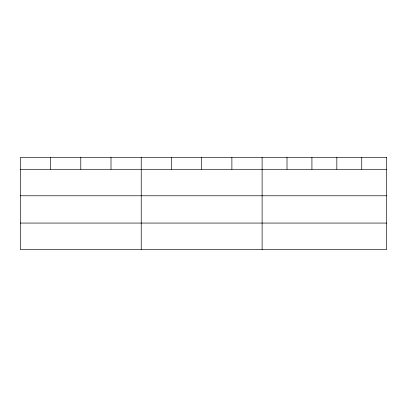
<?xml version="1.0" encoding="UTF-8"?>
<svg xmlns="http://www.w3.org/2000/svg" width="407" height="407" viewBox="0 0 407 407"><rect width="100%" height="100%" fill="white"/><g stroke="black" fill="none" stroke-linecap="round" stroke-linejoin="round"><path stroke-width="0.61" d="M20.35 169.297L386.65 169.297M20.35 195.777L386.65 195.777M20.35 223.061L386.65 223.061M361.742 157.458L361.742 169.297M336.833 157.458L336.833 169.297M311.925 157.458L311.925 169.297M287.016 157.458L287.016 169.297M262.108 157.458L262.108 249.542M231.888 157.458L231.888 169.297M201.668 157.458L201.668 169.297M171.449 157.458L171.449 169.297M141.229 157.458L141.229 249.542M111.009 157.458L111.009 169.297M80.79 157.458L80.79 169.297M50.57 157.458L50.57 169.297M386.65 157.458L20.35 157.458L20.35 249.542L386.65 249.542L386.65 157.458"/></g></svg>
